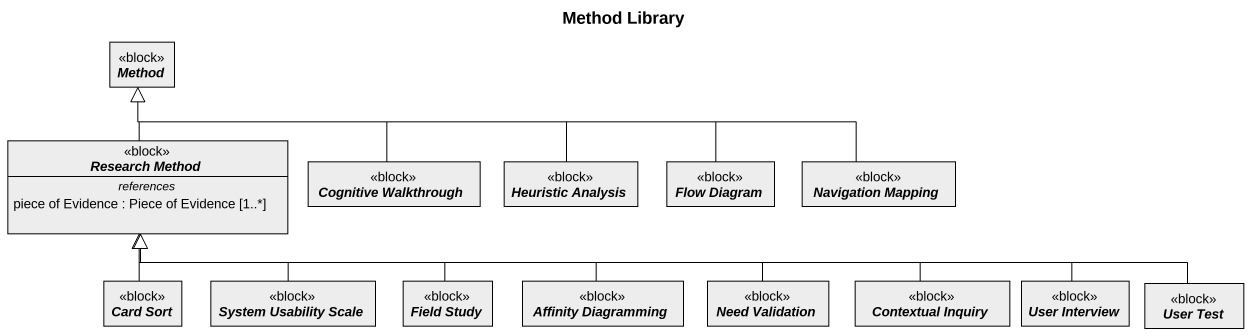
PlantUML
@startuml
title Method Library
hide circle
hide empty members
abstract class Method <<block>> #EDEDED
abstract class "Research Method" as Research_Method <<block>> #EDEDED {
  -- references --
  piece of Evidence : Piece of Evidence [1..*]
}
abstract class "Cognitive Walkthrough" as Cognitive_Walkthrough <<block>> #EDEDED
abstract class "Heuristic Analysis" as Heuristic_Analysis <<block>> #EDEDED
abstract class "Flow Diagram" as Flow_Diagram <<block>> #EDEDED
abstract class "Navigation Mapping" as Navigation_Mapping <<block>> #EDEDED
abstract class "Card Sort" as Card_Sort <<block>> #EDEDED
abstract class "System Usability Scale" as System_Usability_Scale <<block>> #EDEDED
abstract class "Field Study" as Field_Study <<block>> #EDEDED
abstract class "Affinity Diagramming" as Affinity_Diagramming <<block>> #EDEDED
abstract class "Need Validation" as Need_Validation <<block>> #EDEDED
abstract class "Contextual Inquiry" as Contextual_Inquiry <<block>> #EDEDED
abstract class "User Interview" as User_Interview <<block>> #EDEDED
abstract class "User Test" as User_Test <<block>> #EDEDED
Research_Method -up-|> Method
Cognitive_Walkthrough -left-|> Method
Heuristic_Analysis -left-|> Method
Flow_Diagram -left-|> Method
Navigation_Mapping -left-|> Method
Card_Sort -up-|> Research_Method
System_Usability_Scale -up-|> Research_Method
Field_Study -left-|> Research_Method
Affinity_Diagramming -left-|> Research_Method
Need_Validation -left-|> Research_Method
Contextual_Inquiry -left-|> Research_Method
User_Interview -left-|> Research_Method
User_Test -left-|> Research_Method
@enduml
